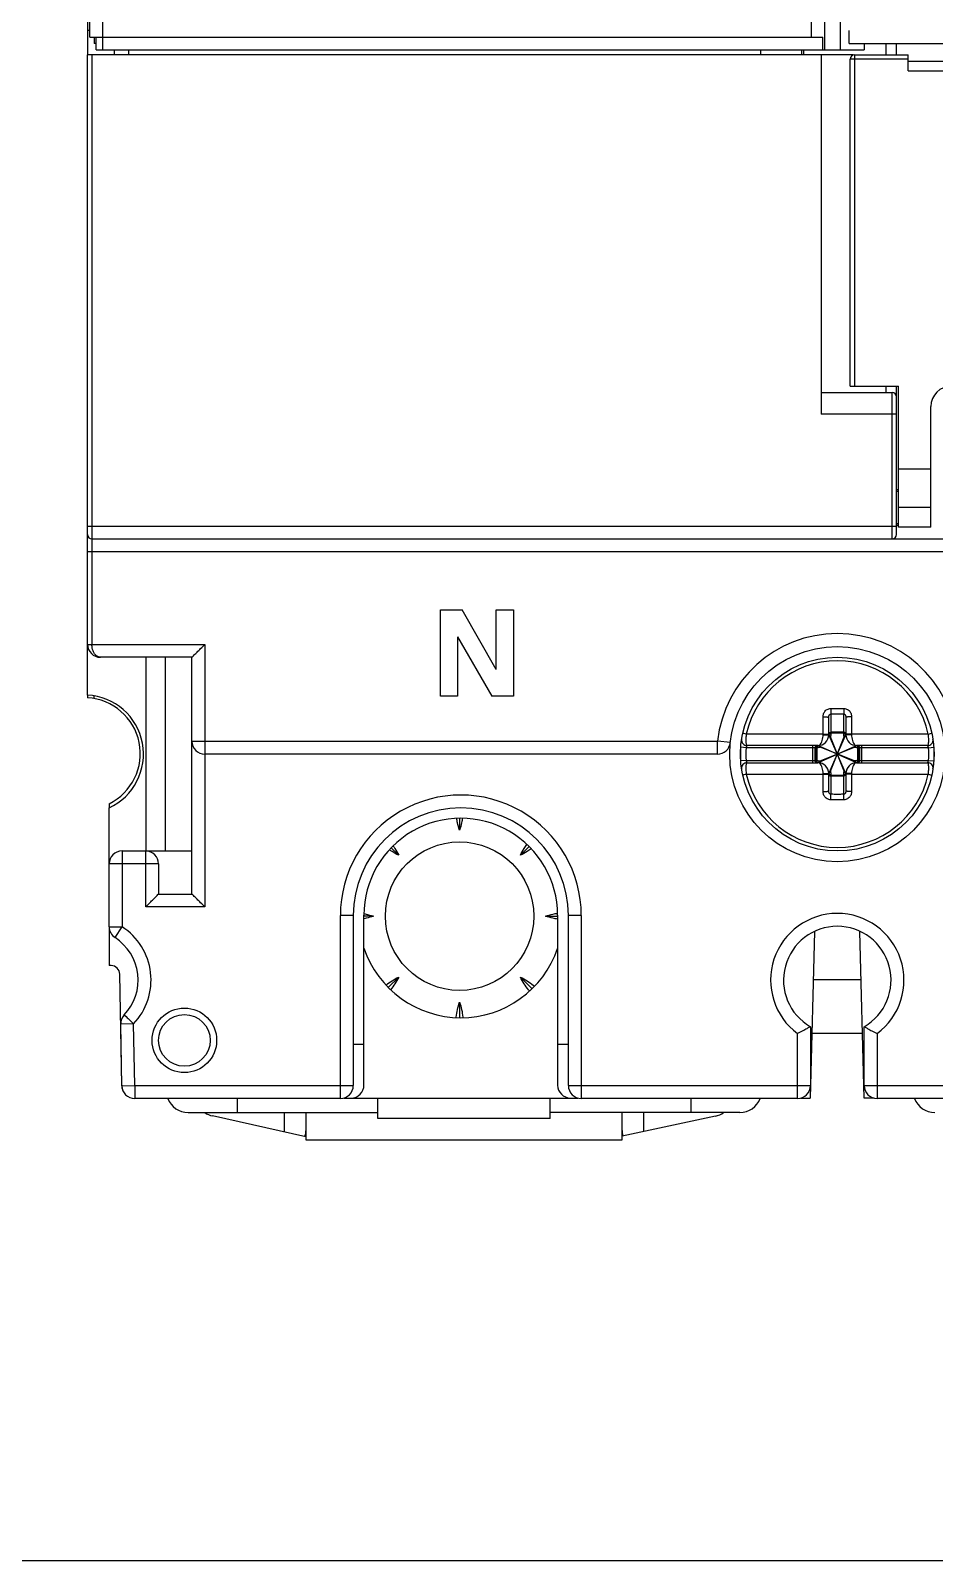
# Model space of a CAD drawing. Header units: millimetres. Extents: x -279 to 279, y -124 to 124.
# Drawn here: x -153.1 to -111.1, y -111.7 to -40.6 of the extents above; entities that cross this region are included whole.
import ezdxf

# ---------------------------------------------------------------- set-up
doc = ezdxf.new("R2010")
doc.units = ezdxf.units.MM

msp = doc.modelspace()

# ---------------------------------------------------------------- linework, layer by layer
for p, q in [((-150.424, 48.022), (-150.424, -40.632)), ((-150.324, -40.932), (-150.324, 45.561)), ((-115.423, -41.532), (-115.423, 45.186)), ((-116.174, 40.768), (-116.174, -41.532)), ((-116.774, -40.932), (-116.774, 40.168)), ((-149.724, 2.068), (-149.724, -40.932)), ((-150.424, -40.632), (-150.424, -41.764)), ((-150.324, -40.632), (-150.424, -40.632)), ((-150.324, -40.932), (-116.254, -40.932)), ((-150.124, -40.932), (-150.124, -41.232)), ((-150.024, -41.532), (-150.024, -40.932)), ((-149.724, -40.932), (-149.724, -41.532)), ((-116.254, -41.532), (-116.254, -40.932)), ((-115.024, -41.232), (-115.024, -40.632)), ((-150.424, -71.508), (-150.424, -41.764)), ((-114.835, -41.764), (-150.424, -41.764)), ((-150.224, -41.764), (-150.224, -69.154)), ((-150.024, -41.232), (-150.124, -41.232)), ((-150.024, -41.532), (-114.323, -41.532)), ((-149.174, -41.764), (-149.174, -41.532)), ((-148.503, -41.764), (-148.503, -41.532)), ((-119.124, -41.764), (-119.124, -41.532)), ((-117.244, -41.532), (-117.244, -41.764)), ((-117.124, -41.764), (-117.124, -41.532)), ((-116.324, -41.764), (-116.324, -58.454)), ((-115.024, -41.232), (-11.124, -41.232)), ((-114.774, -41.754), (-114.774, -57.154)), ((-114.774, -41.754), (-112.274, -41.754)), ((-114.323, -41.232), (-114.323, -41.532)), ((-113.324, -41.232), (-113.324, -41.754)), ((-112.824, -41.754), (-112.824, -41.232)), ((-112.274, -42.504), (-112.274, -41.754)), ((-114.974, -57.154), (-114.974, -41.954)), ((-112.274, -41.954), (-114.974, -41.954)), ((-112.274, -42.054), (-108.274, -42.054)), ((-112.274, -42.504), (-108.274, -42.504)), ((-116.324, -57.454), (-113.024, -57.454)), ((-114.974, -57.154), (-112.724, -57.154)), ((-113.324, -57.154), (-113.324, -57.454)), ((-113.024, -64.254), (-113.024, -57.454)), ((-112.824, -64.054), (-112.824, -57.154)), ((-112.724, -63.704), (-112.724, -57.154)), ((-111.224, -63.704), (-111.224, -58.104)), ((-112.824, -58.454), (-116.324, -58.454)), ((-111.224, -61.004), (-112.724, -61.004)), ((-112.724, -61.979), (-112.824, -61.979)), ((-112.724, -62.054), (-112.824, -62.054)), ((-112.724, -62.779), (-111.224, -62.779)), ((-150.424, -63.654), (-112.824, -63.654)), ((-112.724, -63.554), (-112.824, -63.554)), ((-112.724, -63.629), (-112.824, -63.629)), ((-111.224, -63.704), (-112.724, -63.704)), ((-150.224, -64.254), (-76.124, -64.254)), ((-76.124, -64.854), (-150.424, -64.854)), ((-134.024, -71.554), (-134.024, -67.554)), ((-134.024, -67.554), (-133.016, -67.554)), ((-131.424, -70.313), (-133.016, -67.554)), ((-131.424, -70.313), (-131.424, -67.554)), ((-131.424, -67.554), (-130.624, -67.554)), ((-130.624, -67.554), (-130.624, -71.554)), ((-133.224, -68.795), (-131.631, -71.554)), ((-133.224, -68.795), (-133.224, -71.554)), ((-150.424, -69.154), (-144.974, -69.154)), ((-144.974, -69.154), (-144.974, -81.354)), ((-145.574, -69.754), (-149.824, -69.754)), ((-147.718, -69.754), (-147.718, -78.754)), ((-146.824, -69.754), (-146.824, -78.754)), ((-145.574, -80.754), (-145.574, -69.754)), ((-150.424, -71.508), (-150.424, -71.634)), ((-150.123, -71.669), (-150.123, -71.543)), ((-133.224, -71.554), (-134.024, -71.554)), ((-130.624, -71.554), (-131.631, -71.554)), ((-115.874, -72.387), (-115.874, -73.309)), ((-115.274, -73.309), (-115.274, -72.387)), ((-115.974, -73.354), (-115.974, -72.55)), ((-115.174, -72.55), (-115.174, -73.354)), ((-145.574, -73.654), (-121.141, -73.654)), ((-120.545, -73.718), (-121.141, -73.654)), ((-121.141, -74.254), (-121.141, -73.654)), ((-119.804, -73.318), (-119.967, -73.282)), ((-116.474, -73.854), (-119.774, -73.854)), ((-116.704, -74.654), (-116.704, -73.854)), ((-114.706, -74.639), (-116.441, -73.868)), ((-116.441, -74.639), (-114.706, -73.868)), ((-116.236, -73.354), (-115.974, -73.354)), ((-115.188, -75.121), (-115.959, -73.387)), ((-115.959, -75.121), (-115.188, -73.387)), ((-115.255, -75.05), (-115.892, -73.457)), ((-115.892, -75.05), (-115.255, -73.457)), ((-115.274, -73.239), (-115.874, -73.239)), ((-115.274, -73.281), (-115.874, -73.281)), ((-114.911, -73.354), (-115.174, -73.354)), ((-111.374, -73.854), (-114.674, -73.854)), ((-114.443, -73.854), (-114.443, -74.654)), ((-111.343, -73.318), (-111.18, -73.282)), ((-121.141, -74.254), (-144.974, -74.254)), ((-119.813, -73.954), (-120.062, -73.936)), ((-120.062, -74.571), (-120.062, -73.936)), ((-119.813, -74.554), (-120.062, -74.571)), ((-116.518, -73.954), (-119.813, -73.954)), ((-119.813, -74.554), (-116.518, -74.554)), ((-116.607, -74.554), (-116.607, -73.954)), ((-116.585, -73.954), (-116.585, -74.554)), ((-116.533, -73.954), (-116.533, -74.554)), ((-114.777, -74.572), (-116.37, -73.935)), ((-116.37, -74.572), (-114.777, -73.935)), ((-111.334, -73.954), (-114.629, -73.954)), ((-114.629, -74.554), (-111.334, -74.554)), ((-114.614, -74.554), (-114.614, -73.954)), ((-114.562, -74.554), (-114.562, -73.954)), ((-114.54, -73.954), (-114.54, -74.554)), ((-111.334, -73.954), (-111.085, -73.936)), ((-111.334, -74.554), (-111.085, -74.571)), ((-111.085, -73.936), (-111.085, -74.571)), ((-119.804, -75.19), (-119.967, -75.226)), ((-119.774, -74.654), (-116.474, -74.654)), ((-116.236, -75.154), (-115.974, -75.154)), ((-115.974, -75.958), (-115.974, -75.154)), ((-115.874, -75.198), (-115.874, -76.12)), ((-115.874, -75.227), (-115.274, -75.227)), ((-115.874, -75.269), (-115.274, -75.269)), ((-115.274, -76.12), (-115.274, -75.198)), ((-114.911, -75.154), (-115.174, -75.154)), ((-115.174, -75.154), (-115.174, -75.958)), ((-114.674, -74.654), (-111.374, -74.654)), ((-111.343, -75.19), (-111.18, -75.226)), ((-149.424, -76.56), (-149.424, -76.752)), ((-149.424, -82.275), (-149.424, -76.752)), ((-133.133, -77.235), (-133.133, -77.78)), ((-148.824, -78.754), (-148.824, -82.275)), ((-148.824, -78.754), (-145.574, -78.754)), ((-147.724, -81.354), (-147.724, -78.754)), ((-136.309, -78.606), (-135.963, -78.952)), ((-130.303, -78.952), (-129.898, -78.546)), ((-147.124, -79.354), (-149.424, -79.354)), ((-147.124, -79.354), (-147.124, -80.754)), ((-147.124, -80.754), (-145.574, -80.754)), ((-144.974, -81.354), (-147.724, -81.354)), ((-137.576, -89.632), (-137.576, -81.732)), ((-128.576, -81.732), (-128.576, -89.632)), ((-149.424, -82.275), (-149.424, -84.082)), ((-149.424, -82.275), (-148.824, -82.275)), ((-149.149, -82.779), (-148.824, -82.275)), ((-138.074, -81.754), (-138.674, -81.754)), ((-138.674, -90.254), (-138.674, -81.754)), ((-138.074, -81.754), (-138.074, -89.654)), ((-137.136, -81.782), (-137.576, -81.782)), ((-129.131, -81.782), (-128.576, -81.782)), ((-127.474, -81.754), (-128.074, -81.754)), ((-128.074, -89.654), (-128.074, -81.754)), ((-127.474, -81.754), (-127.474, -90.254)), ((-116.627, -82.489), (-116.829, -90.232)), ((-114.318, -90.232), (-114.521, -82.489)), ((-149.329, -84.082), (-149.424, -84.082)), ((-148.839, -89.643), (-148.929, -84.475)), ((-135.963, -84.612), (-136.447, -85.096)), ((-130.303, -84.612), (-129.761, -85.154)), ((-116.685, -84.732), (-114.462, -84.732)), ((-133.133, -85.784), (-133.133, -86.5)), ((-148.719, -86.372), (-148.638, -86.448)), ((-148.638, -86.448), (-148.577, -86.505)), ((-148.577, -86.505), (-148.542, -86.54)), ((-148.542, -86.54), (-148.284, -86.785)), ((-148.284, -86.785), (-148.884, -86.795)), ((-148.834, -89.664), (-148.884, -86.795)), ((-148.234, -89.654), (-148.284, -86.785)), ((-117.424, -90.254), (-117.424, -87.241)), ((-116.824, -86.919), (-116.824, -89.654)), ((-114.397, -87.232), (-116.751, -87.232)), ((-114.324, -89.654), (-114.324, -86.919)), ((-113.724, -87.241), (-113.724, -90.254)), ((-138.074, -87.732), (-137.576, -87.732)), ((-128.576, -87.732), (-128.074, -87.732)), ((-148.834, -89.664), (-148.234, -89.654)), ((-148.234, -89.654), (-138.074, -89.654)), ((-148.234, -89.654), (-148.234, -90.254)), ((-138.674, -90.254), (-148.234, -90.254)), ((-143.477, -90.254), (-143.477, -90.907)), ((-138.515, -90.232), (-138.176, -90.232)), ((-127.976, -90.252), (-138.176, -90.252)), ((-136.927, -91.182), (-136.927, -90.252)), ((-128.927, -91.182), (-128.927, -90.252)), ((-128.074, -89.654), (-116.824, -89.654)), ((-127.976, -90.232), (-127.632, -90.232)), ((-117.424, -90.254), (-127.474, -90.254)), ((-122.376, -90.254), (-122.376, -90.907)), ((-117.265, -90.232), (-116.829, -90.232)), ((-114.324, -89.654), (-103.074, -89.654)), ((-113.882, -90.232), (-114.318, -90.232)), ((-103.674, -90.254), (-113.724, -90.254)), ((-145.752, -90.907), (-136.927, -90.907)), ((-141.277, -91.808), (-141.277, -90.907)), ((-140.277, -90.907), (-140.277, -92.182)), ((-120.102, -90.907), (-128.927, -90.907)), ((-125.577, -92.182), (-125.577, -90.907)), ((-124.577, -90.907), (-124.577, -91.795)), ((-140.277, -92.03), (-144.618, -91.068)), ((-128.927, -91.182), (-136.927, -91.182)), ((-121.236, -91.079), (-125.577, -92.009)), ((-140.277, -92.182), (-125.577, -92.182))]:
    msp.add_line(p, q)
at = {"color": 7}
msp.add_lwpolyline([(-278.724, -111.719), (271.276, -111.719), (271.276, 108.281), (-278.724, 108.281)], close=True, dxfattribs=at)
for centre, radius in [((-115.574, -74.254), 5), ((-115.574, -74.254), 4.5), ((-133.133, -81.782), 3.45), ((-145.924, -87.554), 1.5), ((-145.924, -87.554), 1.2)]:
    msp.add_circle(centre, radius)
for centre, radius, start, end in [((-114.774, -41.954), 0.2, 90, 180), ((-113.024, -57.654), 0.2, 0, 90), ((-110.274, -58.104), 0.95, 0, 180), ((-150.224, -64.054), 0.2, -179.99982, -90), ((-113.024, -64.054), 0.2, -90, -0.00085), ((-115.574, -74.254), 5.6, 6.15064, 173.84936), ((-149.824, -69.154), 0.6, 180, -90), ((-115.574, -74.254), 4.333, 12.47309, 167.52691), ((-150.574, -74.254), 2.75, -65.28015, 86.87322), ((-150.574, -74.229), 2.599, 11.4703, 86.6814), ((-150.574, -74.229), 2.599, -63.71893, 11.4703), ((-144.974, -73.654), 0.6, 180, -90), ((-121.141, -73.654), 0.6, -90, -6.15064), ((-119.774, -73.604), 0.25, 171.20259, -90), ((-116.474, -73.354), 0.5, -90, 0), ((-114.674, -73.354), 0.5, 180, -90), ((-111.374, -73.604), 0.25, -90.00004, 8.79727), ((-115.574, -74.254), 4.25, 175.95223, -175.95223), ((-115.574, -74.254), 4.25, -4.04777, 4.04777), ((-119.774, -74.904), 0.25, 89.99996, -171.20273), ((-115.574, -74.254), 4.333, -167.52691, -12.47309), ((-116.474, -75.154), 0.5, 0, 90), ((-114.674, -75.154), 0.5, 90, 180), ((-111.374, -74.904), 0.25, -8.79741, 90), ((-133.074, -81.754), 5.6, 0, -179.99938), ((-133.074, -81.754), 5, 0, -180), ((-133.076, -81.732), 4.5, -0.00001, -179.99616), ((-148.824, -79.354), 0.6, 90, 180), ((-147.724, -79.354), 0.6, 0, 90), ((-115.574, -84.754), 3.1, -53.36079, -126.63921), ((-148.824, -82.275), 0.6, 180, -122.84532), ((-150.424, -84.754), 2.95, -43.50888, 57.15487), ((-115.574, -84.754), 2.5, -60, -120), ((-150.424, -84.754), 2.35, -43.50889, 57.15468), ((-133.074, -81.752), 4.75, -161.42959, -18.72993), ((-149.329, -84.482), 0.4, 0.75185, 90), ((-148.284, -86.785), 0.6, 136.49111, -179), ((-148.239, -89.632), 0.6, -178.99158, -163.82562), ((-148.234, -89.654), 0.6, -179, -90), ((-145.752, -89.907), 1, -159.71201, -90), ((-138.674, -89.654), 0.6, -90, 0), ((-138.176, -89.632), 0.6, -90.00323, 0), ((-127.976, -89.632), 0.6, -179.99968, -90.05105), ((-127.474, -89.654), 0.6, 180, -90), ((-120.102, -89.907), 1, -89.9998, -20.28801), ((-117.424, -89.654), 0.6, -90, 0), ((-113.724, -89.654), 0.6, 180, -90), ((-111.046, -89.907), 1, -159.71201, -90), ((-144.402, -90.092), 1, -125.32611, -102.48908), ((-121.452, -90.103), 1, -77.56824, -53.61747)]:
    msp.add_arc(centre, radius, start, end)
for points, knots in [([(-149.824, -69.754), (-149.867, -69.754), (-149.956, -69.731), (-150.063, -69.645), (-150.142, -69.528), (-150.195, -69.393), (-150.219, -69.265), (-150.224, -69.185), (-150.224, -69.154)], [0, 0, 0, 0, 0.130511, 0.2629632, 0.4033116, 0.5506783, 0.6958514, 0.7904779, 0.7904779, 0.7904779, 0.7904779]), ([(-145.574, -69.754), (-145.564, -69.744), (-145.527, -69.708), (-145.448, -69.628), (-145.322, -69.503), (-145.159, -69.339), (-145.038, -69.219), (-144.974, -69.154)], [0, 0, 0, 0, 0.0402334, 0.155377, 0.3364328, 0.573722, 0.8485282, 0.8485282, 0.8485282, 0.8485282]), ([(-116.236, -72.516), (-116.236, -72.494), (-116.232, -72.445), (-116.213, -72.372), (-116.176, -72.298), (-116.121, -72.229), (-116.049, -72.173), (-115.966, -72.139), (-115.908, -72.13), (-115.879, -72.13)], [0, 0, 0, 0, 0.0686055, 0.1439426, 0.226554, 0.3151503, 0.4062368, 0.4967444, 0.5814957, 0.5814957, 0.5814957, 0.5814957]), ([(-115.974, -72.55), (-115.974, -72.54), (-115.972, -72.52), (-115.967, -72.49), (-115.957, -72.46), (-115.942, -72.431), (-115.922, -72.407), (-115.899, -72.392), (-115.882, -72.388), (-115.874, -72.387)], [0, 0, 0, 0, 0.0284303, 0.0592124, 0.0918038, 0.1246929, 0.1556434, 0.1834244, 0.2075979, 0.2075979, 0.2075979, 0.2075979]), ([(-115.879, -72.13), (-115.812, -72.129), (-115.676, -72.128), (-115.472, -72.128), (-115.336, -72.129), (-115.268, -72.13)], [0, 0, 0, 0, 0.2025636, 0.4076196, 0.6117272, 0.6117272, 0.6117272, 0.6117272]), ([(-115.879, -72.13), (-115.879, -72.163), (-115.878, -72.227), (-115.876, -72.313), (-115.875, -72.365), (-115.874, -72.387)], [0, 0, 0, 0, 0.1001381, 0.1907363, 0.2572488, 0.2572488, 0.2572488, 0.2572488]), ([(-115.874, -72.387), (-115.807, -72.386), (-115.674, -72.385), (-115.474, -72.385), (-115.34, -72.386), (-115.274, -72.387)], [0, 0, 0, 0, 0.1989894, 0.3995198, 0.6000139, 0.6000139, 0.6000139, 0.6000139]), ([(-115.268, -72.13), (-115.268, -72.163), (-115.269, -72.227), (-115.271, -72.313), (-115.272, -72.365), (-115.274, -72.387)], [0, 0, 0, 0, 0.1001378, 0.190736, 0.257248, 0.257248, 0.257248, 0.257248]), ([(-115.274, -72.387), (-115.266, -72.388), (-115.248, -72.392), (-115.225, -72.407), (-115.205, -72.431), (-115.19, -72.459), (-115.18, -72.49), (-115.175, -72.52), (-115.174, -72.54), (-115.174, -72.55)], [0, 0, 0, 0, 0.0240864, 0.0517359, 0.0826458, 0.1155786, 0.1482428, 0.1791, 0.2075994, 0.2075994, 0.2075994, 0.2075994]), ([(-115.268, -72.13), (-115.24, -72.13), (-115.181, -72.139), (-115.099, -72.173), (-115.026, -72.228), (-114.971, -72.297), (-114.934, -72.372), (-114.915, -72.445), (-114.911, -72.494), (-114.911, -72.516)], [0, 0, 0, 0, 0.0844544, 0.1745763, 0.2656171, 0.3543791, 0.4371975, 0.5127248, 0.5814975, 0.5814975, 0.5814975, 0.5814975]), ([(-116.236, -72.516), (-116.203, -72.516), (-116.142, -72.517), (-116.057, -72.524), (-116.01, -72.532), (-115.974, -72.542), (-115.974, -72.55)], [0, 0, 0, 0, 0.0995172, 0.1852358, 0.2437846, 0.2679334, 0.2679334, 0.2679334, 0.2679334]), ([(-116.236, -73.318), (-116.236, -73.236), (-116.236, -73.065), (-116.236, -72.798), (-116.236, -72.612), (-116.236, -72.516)], [0, 0, 0, 0, 0.2451334, 0.5135022, 0.8014853, 0.8014853, 0.8014853, 0.8014853]), ([(-114.911, -72.516), (-114.944, -72.516), (-115.005, -72.517), (-115.09, -72.524), (-115.137, -72.532), (-115.174, -72.542), (-115.174, -72.55)], [0, 0, 0, 0, 0.0995172, 0.1852358, 0.2437845, 0.2679333, 0.2679333, 0.2679333, 0.2679333]), ([(-114.911, -72.516), (-114.911, -72.614), (-114.911, -72.8), (-114.911, -73.068), (-114.911, -73.237), (-114.911, -73.318)], [0, 0, 0, 0, 0.2923982, 0.5595968, 0.8014853, 0.8014853, 0.8014853, 0.8014853]), ([(-119.804, -73.318), (-119.808, -73.351), (-119.816, -73.42), (-119.822, -73.524), (-119.824, -73.627), (-119.821, -73.718), (-119.81, -73.789), (-119.799, -73.834), (-119.781, -73.854), (-119.774, -73.854)], [0, 0, 0, 0, 0.1011592, 0.2076643, 0.3132474, 0.407516, 0.4809532, 0.526858, 0.54949, 0.54949, 0.54949, 0.54949]), ([(-119.774, -73.854), (-119.777, -73.859), (-119.783, -73.872), (-119.794, -73.895), (-119.804, -73.923), (-119.81, -73.943), (-119.813, -73.954)], [0, 0, 0, 0, 0.0187148, 0.0440151, 0.0759374, 0.1077522, 0.1077522, 0.1077522, 0.1077522]), ([(-116.236, -73.318), (-116.331, -73.318), (-116.526, -73.318), (-116.83, -73.318), (-117.16, -73.318), (-117.522, -73.318), (-117.917, -73.318), (-118.344, -73.318), (-118.803, -73.318), (-119.293, -73.318), (-119.63, -73.318), (-119.804, -73.318)], [0, 0, 0, 0, 0.284634, 0.583745, 0.912593, 1.274918, 1.670146, 2.09758, 2.55637, 3.046106, 3.56801, 3.56801, 3.56801, 3.56801]), ([(-116.544, -73.86), (-116.549, -73.862), (-116.569, -73.872), (-116.59, -73.893), (-116.6, -73.914), (-116.601, -73.92)], [0, 0, 0, 0, 0.01694014, 0.06782964, 0.08515314, 0.08515314, 0.08515314, 0.08515314]), ([(-116.551, -73.877), (-116.559, -73.885), (-116.57, -73.898), (-116.577, -73.914), (-116.579, -73.92)], [0, 0, 0, 0, 0.03424847, 0.05157209, 0.05157209, 0.05157209, 0.05157209]), ([(-116.489, -73.854), (-116.505, -73.854), (-116.528, -73.86), (-116.546, -73.873), (-116.551, -73.877)], [0, 0, 0, 0, 0.05012009, 0.06715642, 0.06715642, 0.06715642, 0.06715642]), ([(-116.489, -73.854), (-116.497, -73.854), (-116.517, -73.87), (-116.526, -73.896), (-116.53, -73.914), (-116.53, -73.919)], [0, 0, 0, 0, 0.02574366, 0.06591584, 0.08212123, 0.08212123, 0.08212123, 0.08212123]), ([(-116.474, -73.854), (-116.482, -73.854), (-116.502, -73.87), (-116.511, -73.896), (-116.515, -73.914), (-116.515, -73.92)], [0, 0, 0, 0, 0.02606707, 0.06616314, 0.08229636, 0.08229636, 0.08229636, 0.08229636]), ([(-116.474, -73.854), (-116.445, -73.854), (-116.381, -73.825), (-116.317, -73.737), (-116.269, -73.62), (-116.242, -73.489), (-116.236, -73.398), (-116.236, -73.354)], [0, 0, 0, 0, 0.0857154, 0.1935589, 0.3219294, 0.4600473, 0.5939554, 0.5939554, 0.5939554, 0.5939554]), ([(-116.441, -73.868), (-116.443, -73.872), (-116.445, -73.884), (-116.438, -73.893), (-116.434, -73.897)], [0, 0, 0, 0, 0.01414468, 0.03141043, 0.03141043, 0.03141043, 0.03141043]), ([(-116.371, -73.843), (-116.378, -73.845), (-116.392, -73.848), (-116.411, -73.853), (-116.428, -73.858), (-116.438, -73.864), (-116.441, -73.868)], [0, 0, 0, 0, 0.02223725, 0.04269836, 0.06092843, 0.07550805, 0.07550805, 0.07550805, 0.07550805]), ([(-116.434, -73.897), (-116.429, -73.902), (-116.417, -73.912), (-116.403, -73.92), (-116.396, -73.923)], [0, 0, 0, 0, 0.02119907, 0.04643887, 0.04643887, 0.04643887, 0.04643887]), ([(-116.236, -73.354), (-116.236, -73.348), (-116.236, -73.336), (-116.236, -73.324), (-116.236, -73.318)], [0, 0, 0, 0, 0.01817785, 0.03583874, 0.03583874, 0.03583874, 0.03583874]), ([(-116.137, -73.319), (-116.108, -73.319), (-116.056, -73.32), (-116.014, -73.33), (-115.974, -73.329), (-115.974, -73.336)], [0, 0, 0, 0, 0.08551, 0.1433196, 0.1647829, 0.1647829, 0.1647829, 0.1647829]), ([(-115.984, -73.457), (-115.983, -73.449), (-115.98, -73.436), (-115.975, -73.416), (-115.969, -73.399), (-115.963, -73.389), (-115.959, -73.387)], [0, 0, 0, 0, 0.02227813, 0.04272751, 0.06093428, 0.07551171, 0.07551171, 0.07551171, 0.07551171]), ([(-115.974, -73.325), (-115.974, -73.317), (-115.958, -73.297), (-115.931, -73.288), (-115.913, -73.284), (-115.908, -73.283)], [0, 0, 0, 0, 0.02606707, 0.06616314, 0.08229637, 0.08229637, 0.08229637, 0.08229637]), ([(-115.974, -73.354), (-115.974, -73.345), (-115.958, -73.325), (-115.931, -73.316), (-115.913, -73.313), (-115.908, -73.312)], [0, 0, 0, 0, 0.026066, 0.06616128, 0.0822948, 0.0822948, 0.0822948, 0.0822948]), ([(-115.892, -73.457), (-115.896, -73.448), (-115.903, -73.432), (-115.915, -73.411), (-115.929, -73.394), (-115.942, -73.384), (-115.951, -73.384), (-115.954, -73.384)], [0, 0, 0, 0, 0.0283478, 0.0532815, 0.0748872, 0.0920764, 0.1014859, 0.1014859, 0.1014859, 0.1014859]), ([(-115.938, -73.259), (-115.934, -73.256), (-115.924, -73.25), (-115.913, -73.246), (-115.908, -73.244)], [0, 0, 0, 0, 0.01681323, 0.03392807, 0.03392807, 0.03392807, 0.03392807]), ([(-115.874, -73.309), (-115.874, -73.334), (-115.877, -73.384), (-115.886, -73.433), (-115.892, -73.457)], [0, 0, 0, 0, 0.0754848, 0.149718, 0.149718, 0.149718, 0.149718]), ([(-115.255, -73.457), (-115.261, -73.433), (-115.27, -73.384), (-115.274, -73.334), (-115.274, -73.309)], [0, 0, 0, 0, 0.0742087, 0.149722, 0.149722, 0.149722, 0.149722]), ([(-115.174, -73.325), (-115.174, -73.317), (-115.189, -73.297), (-115.215, -73.288), (-115.234, -73.284), (-115.239, -73.283)], [0, 0, 0, 0, 0.02575795, 0.06597454, 0.08217418, 0.08217418, 0.08217418, 0.08217418]), ([(-115.174, -73.354), (-115.174, -73.345), (-115.19, -73.325), (-115.216, -73.316), (-115.234, -73.313), (-115.239, -73.312)], [0, 0, 0, 0, 0.02606706, 0.06616314, 0.08229636, 0.08229636, 0.08229636, 0.08229636]), ([(-115.188, -73.387), (-115.192, -73.384), (-115.204, -73.382), (-115.218, -73.394), (-115.228, -73.406), (-115.233, -73.414), (-115.235, -73.416)], [0, 0, 0, 0, 0.01414489, 0.03141149, 0.05261127, 0.06060313, 0.06060313, 0.06060313, 0.06060313]), ([(-115.163, -73.457), (-115.164, -73.45), (-115.167, -73.436), (-115.172, -73.416), (-115.178, -73.399), (-115.184, -73.389), (-115.188, -73.387)], [0, 0, 0, 0, 0.02223904, 0.04270095, 0.06093086, 0.07551201, 0.07551201, 0.07551201, 0.07551201]), ([(-115.01, -73.319), (-115.039, -73.319), (-115.091, -73.32), (-115.133, -73.33), (-115.174, -73.329), (-115.174, -73.336)], [0, 0, 0, 0, 0.0855099, 0.1433196, 0.1647829, 0.1647829, 0.1647829, 0.1647829]), ([(-111.343, -73.318), (-111.517, -73.318), (-111.854, -73.318), (-112.344, -73.318), (-112.803, -73.318), (-113.23, -73.318), (-113.625, -73.318), (-113.987, -73.318), (-114.317, -73.318), (-114.621, -73.318), (-114.816, -73.318), (-114.911, -73.318)], [0, 0, 0, 0, 0.521932, 1.011689, 1.470493, 1.89794, 2.293184, 2.655521, 2.984393, 3.283507, 3.56801, 3.56801, 3.56801, 3.56801]), ([(-114.911, -73.318), (-114.911, -73.324), (-114.911, -73.336), (-114.911, -73.348), (-114.911, -73.354)], [0, 0, 0, 0, 0.01766099, 0.03583874, 0.03583874, 0.03583874, 0.03583874]), ([(-114.911, -73.354), (-114.911, -73.398), (-114.905, -73.489), (-114.878, -73.62), (-114.831, -73.737), (-114.766, -73.825), (-114.702, -73.854), (-114.674, -73.854)], [0, 0, 0, 0, 0.1339076, 0.2720257, 0.4003964, 0.5082394, 0.5939557, 0.5939557, 0.5939557, 0.5939557]), ([(-114.777, -73.843), (-114.769, -73.845), (-114.755, -73.848), (-114.736, -73.853), (-114.719, -73.858), (-114.709, -73.864), (-114.706, -73.868)], [0, 0, 0, 0, 0.02227705, 0.04272547, 0.06093149, 0.07550845, 0.07550845, 0.07550845, 0.07550845]), ([(-114.777, -73.935), (-114.768, -73.932), (-114.752, -73.924), (-114.73, -73.912), (-114.714, -73.899), (-114.703, -73.885), (-114.703, -73.876), (-114.704, -73.873)], [0, 0, 0, 0, 0.0283477, 0.0532806, 0.0748854, 0.0920738, 0.1014832, 0.1014832, 0.1014832, 0.1014832]), ([(-114.674, -73.854), (-114.665, -73.854), (-114.645, -73.87), (-114.636, -73.896), (-114.633, -73.914), (-114.632, -73.92)], [0, 0, 0, 0, 0.02606593, 0.06616117, 0.08229471, 0.08229471, 0.08229471, 0.08229471]), ([(-114.658, -73.854), (-114.642, -73.854), (-114.619, -73.86), (-114.601, -73.873), (-114.597, -73.877)], [0, 0, 0, 0, 0.04960304, 0.06665907, 0.06665907, 0.06665907, 0.06665907]), ([(-114.658, -73.854), (-114.65, -73.854), (-114.63, -73.87), (-114.621, -73.896), (-114.617, -73.914), (-114.617, -73.92)], [0, 0, 0, 0, 0.02606707, 0.06616314, 0.08229636, 0.08229636, 0.08229636, 0.08229636]), ([(-114.588, -73.867), (-114.574, -73.876), (-114.557, -73.893), (-114.548, -73.914), (-114.546, -73.92)], [0, 0, 0, 0, 0.05088955, 0.06821316, 0.06821316, 0.06821316, 0.06821316]), ([(-114.585, -73.889), (-114.581, -73.894), (-114.575, -73.903), (-114.57, -73.914), (-114.568, -73.919)], [0, 0, 0, 0, 0.01735271, 0.03476827, 0.03476827, 0.03476827, 0.03476827]), ([(-111.374, -73.854), (-111.366, -73.854), (-111.348, -73.834), (-111.337, -73.789), (-111.326, -73.718), (-111.323, -73.627), (-111.325, -73.524), (-111.331, -73.42), (-111.339, -73.351), (-111.343, -73.318)], [0, 0, 0, 0, 0.022622, 0.0685253, 0.1419848, 0.236287, 0.3418926, 0.4483892, 0.5494906, 0.5494906, 0.5494906, 0.5494906]), ([(-111.334, -73.954), (-111.337, -73.943), (-111.343, -73.923), (-111.353, -73.895), (-111.364, -73.872), (-111.371, -73.859), (-111.374, -73.854)], [0, 0, 0, 0, 0.0318147, 0.0637371, 0.0890374, 0.1077522, 0.1077522, 0.1077522, 0.1077522]), ([(-119.813, -74.554), (-119.81, -74.564), (-119.804, -74.584), (-119.794, -74.612), (-119.783, -74.635), (-119.777, -74.648), (-119.774, -74.654)], [0, 0, 0, 0, 0.0318147, 0.0637371, 0.0890374, 0.1077522, 0.1077522, 0.1077522, 0.1077522]), ([(-116.559, -74.64), (-116.574, -74.632), (-116.59, -74.614), (-116.6, -74.593), (-116.601, -74.588)], [0, 0, 0, 0, 0.05088955, 0.06821316, 0.06821316, 0.06821316, 0.06821316]), ([(-116.562, -74.618), (-116.566, -74.614), (-116.573, -74.604), (-116.577, -74.594), (-116.579, -74.588)], [0, 0, 0, 0, 0.01735271, 0.03476827, 0.03476827, 0.03476827, 0.03476827]), ([(-116.489, -74.654), (-116.505, -74.654), (-116.528, -74.647), (-116.546, -74.634), (-116.55, -74.631)], [0, 0, 0, 0, 0.04960304, 0.06665908, 0.06665908, 0.06665908, 0.06665908]), ([(-116.489, -74.654), (-116.497, -74.654), (-116.517, -74.638), (-116.526, -74.612), (-116.53, -74.593), (-116.531, -74.588)], [0, 0, 0, 0, 0.02606707, 0.06616314, 0.08229637, 0.08229637, 0.08229637, 0.08229637]), ([(-116.37, -73.935), (-116.394, -73.941), (-116.443, -73.951), (-116.493, -73.954), (-116.518, -73.954)], [0, 0, 0, 0, 0.0741826, 0.1497294, 0.1497294, 0.1497294, 0.1497294]), ([(-116.518, -74.554), (-116.493, -74.554), (-116.443, -74.557), (-116.394, -74.566), (-116.37, -74.572)], [0, 0, 0, 0, 0.0755715, 0.1497317, 0.1497317, 0.1497317, 0.1497317]), ([(-116.474, -74.654), (-116.482, -74.654), (-116.502, -74.638), (-116.511, -74.612), (-116.515, -74.593), (-116.515, -74.588)], [0, 0, 0, 0, 0.02606593, 0.06616117, 0.08229471, 0.08229471, 0.08229471, 0.08229471]), ([(-116.37, -74.572), (-116.379, -74.576), (-116.395, -74.583), (-116.417, -74.596), (-116.433, -74.609), (-116.444, -74.622), (-116.444, -74.632), (-116.443, -74.635)], [0, 0, 0, 0, 0.0283477, 0.0532806, 0.0748854, 0.0920738, 0.1014832, 0.1014832, 0.1014832, 0.1014832]), ([(-116.371, -74.664), (-116.378, -74.663), (-116.392, -74.66), (-116.411, -74.655), (-116.428, -74.649), (-116.438, -74.643), (-116.441, -74.639)], [0, 0, 0, 0, 0.02227705, 0.04272547, 0.06093149, 0.07550845, 0.07550845, 0.07550845, 0.07550845]), ([(-114.629, -73.954), (-114.654, -73.954), (-114.704, -73.951), (-114.753, -73.941), (-114.777, -73.935)], [0, 0, 0, 0, 0.0755715, 0.1497317, 0.1497317, 0.1497317, 0.1497317]), ([(-114.629, -74.554), (-114.654, -74.554), (-114.704, -74.557), (-114.753, -74.566), (-114.777, -74.572)], [0, 0, 0, 0, 0.0753321, 0.1496914, 0.1496914, 0.1496914, 0.1496914]), ([(-114.777, -74.664), (-114.769, -74.663), (-114.755, -74.66), (-114.736, -74.655), (-114.719, -74.649), (-114.709, -74.643), (-114.706, -74.639)], [0, 0, 0, 0, 0.02221081, 0.04255589, 0.06104522, 0.07551541, 0.07551541, 0.07551541, 0.07551541]), ([(-114.713, -74.611), (-114.718, -74.606), (-114.73, -74.596), (-114.743, -74.588), (-114.751, -74.584)], [0, 0, 0, 0, 0.0209119, 0.04607775, 0.04607775, 0.04607775, 0.04607775]), ([(-114.706, -74.639), (-114.704, -74.635), (-114.702, -74.623), (-114.709, -74.615), (-114.713, -74.611)], [0, 0, 0, 0, 0.01458251, 0.03123653, 0.03123653, 0.03123653, 0.03123653]), ([(-114.629, -74.554), (-114.629, -74.571), (-114.632, -74.601), (-114.645, -74.636), (-114.66, -74.65), (-114.666, -74.652)], [0, 0, 0, 0, 0.050359, 0.0904545, 0.1092398, 0.1092398, 0.1092398, 0.1092398]), ([(-114.614, -74.554), (-114.614, -74.571), (-114.617, -74.601), (-114.63, -74.636), (-114.645, -74.65), (-114.651, -74.652)], [0, 0, 0, 0, 0.0503577, 0.0904538, 0.1092396, 0.1092396, 0.1092396, 0.1092396]), ([(-114.562, -74.554), (-114.562, -74.571), (-114.571, -74.606), (-114.604, -74.64), (-114.631, -74.65), (-114.642, -74.652)], [0, 0, 0, 0, 0.0519316, 0.1030547, 0.1364663, 0.1364663, 0.1364663, 0.1364663]), ([(-114.54, -74.554), (-114.54, -74.571), (-114.549, -74.606), (-114.585, -74.644), (-114.62, -74.654), (-114.636, -74.654)], [0, 0, 0, 0, 0.0516475, 0.1025371, 0.1526572, 0.1526572, 0.1526572, 0.1526572]), ([(-111.374, -74.654), (-111.371, -74.649), (-111.364, -74.636), (-111.354, -74.613), (-111.343, -74.585), (-111.337, -74.564), (-111.334, -74.554)], [0, 0, 0, 0, 0.0178792, 0.0426, 0.0748566, 0.1077504, 0.1077504, 0.1077504, 0.1077504]), ([(-119.774, -74.654), (-119.781, -74.654), (-119.799, -74.674), (-119.81, -74.719), (-119.821, -74.79), (-119.824, -74.881), (-119.822, -74.983), (-119.816, -75.087), (-119.808, -75.156), (-119.804, -75.19)], [0, 0, 0, 0, 0.022622, 0.0685253, 0.1419848, 0.236287, 0.3418926, 0.4483892, 0.5494906, 0.5494906, 0.5494906, 0.5494906]), ([(-119.804, -75.19), (-119.63, -75.19), (-119.293, -75.19), (-118.803, -75.19), (-118.344, -75.19), (-117.917, -75.19), (-117.522, -75.19), (-117.16, -75.19), (-116.83, -75.19), (-116.526, -75.19), (-116.331, -75.19), (-116.236, -75.19)], [0, 0, 0, 0, 0.521932, 1.011689, 1.470493, 1.89794, 2.293184, 2.655521, 2.984393, 3.283507, 3.56801, 3.56801, 3.56801, 3.56801]), ([(-116.236, -75.154), (-116.236, -75.109), (-116.242, -75.018), (-116.269, -74.887), (-116.317, -74.771), (-116.381, -74.683), (-116.445, -74.654), (-116.474, -74.654)], [0, 0, 0, 0, 0.1339076, 0.2720257, 0.4003964, 0.5082394, 0.5939557, 0.5939557, 0.5939557, 0.5939557]), ([(-116.236, -75.19), (-116.236, -75.184), (-116.236, -75.172), (-116.236, -75.16), (-116.236, -75.154)], [0, 0, 0, 0, 0.01766099, 0.03583874, 0.03583874, 0.03583874, 0.03583874]), ([(-116.236, -75.991), (-116.236, -75.962), (-116.236, -75.903), (-116.236, -75.809), (-116.236, -75.706), (-116.236, -75.594), (-116.236, -75.47), (-116.236, -75.334), (-116.236, -75.239), (-116.236, -75.19)], [0, 0, 0, 0, 0.0858183, 0.1792338, 0.2814322, 0.3935658, 0.516742, 0.6522102, 0.8014853, 0.8014853, 0.8014853, 0.8014853]), ([(-116.137, -75.189), (-116.108, -75.188), (-116.059, -75.189), (-116.01, -75.176), (-115.979, -75.18), (-115.975, -75.175)], [0, 0, 0, 0, 0.0855099, 0.1433196, 0.1628273, 0.1628273, 0.1628273, 0.1628273]), ([(-115.984, -75.051), (-115.983, -75.058), (-115.98, -75.072), (-115.975, -75.092), (-115.969, -75.108), (-115.963, -75.118), (-115.959, -75.121)], [0, 0, 0, 0, 0.02223797, 0.04270049, 0.06093265, 0.07551204, 0.07551204, 0.07551204, 0.07551204]), ([(-115.974, -75.154), (-115.974, -75.162), (-115.958, -75.182), (-115.931, -75.191), (-115.913, -75.195), (-115.908, -75.196)], [0, 0, 0, 0, 0.02606706, 0.06616314, 0.08229636, 0.08229636, 0.08229636, 0.08229636]), ([(-115.974, -75.182), (-115.974, -75.191), (-115.958, -75.211), (-115.932, -75.219), (-115.913, -75.223), (-115.908, -75.224)], [0, 0, 0, 0, 0.02575795, 0.06597454, 0.08217417, 0.08217417, 0.08217417, 0.08217417]), ([(-115.959, -75.121), (-115.955, -75.124), (-115.943, -75.125), (-115.931, -75.115), (-115.924, -75.107), (-115.921, -75.104)], [0, 0, 0, 0, 0.01414489, 0.03141149, 0.04509897, 0.04509897, 0.04509897, 0.04509897]), ([(-115.921, -75.104), (-115.92, -75.102), (-115.917, -75.098), (-115.914, -75.093), (-115.912, -75.091)], [0, 0, 0, 0, 0.00753388, 0.01552575, 0.01552575, 0.01552575, 0.01552575]), ([(-115.892, -75.05), (-115.886, -75.074), (-115.877, -75.123), (-115.874, -75.173), (-115.874, -75.198)], [0, 0, 0, 0, 0.0742087, 0.149722, 0.149722, 0.149722, 0.149722]), ([(-115.274, -75.198), (-115.274, -75.173), (-115.27, -75.123), (-115.261, -75.074), (-115.255, -75.05)], [0, 0, 0, 0, 0.0754848, 0.149718, 0.149718, 0.149718, 0.149718]), ([(-115.255, -75.05), (-115.251, -75.059), (-115.244, -75.075), (-115.232, -75.097), (-115.218, -75.113), (-115.205, -75.124), (-115.196, -75.124), (-115.193, -75.123)], [0, 0, 0, 0, 0.0283478, 0.0532815, 0.0748872, 0.0920764, 0.1014859, 0.1014859, 0.1014859, 0.1014859]), ([(-115.174, -75.154), (-115.174, -75.162), (-115.19, -75.182), (-115.216, -75.191), (-115.234, -75.195), (-115.239, -75.196)], [0, 0, 0, 0, 0.026066, 0.06616128, 0.0822948, 0.0822948, 0.0822948, 0.0822948]), ([(-115.174, -75.182), (-115.174, -75.191), (-115.19, -75.211), (-115.216, -75.22), (-115.234, -75.223), (-115.239, -75.224)], [0, 0, 0, 0, 0.02606706, 0.06616314, 0.08229636, 0.08229636, 0.08229636, 0.08229636]), ([(-115.209, -75.248), (-115.214, -75.252), (-115.223, -75.258), (-115.234, -75.262), (-115.239, -75.263)], [0, 0, 0, 0, 0.01681323, 0.03392807, 0.03392807, 0.03392807, 0.03392807]), ([(-115.163, -75.051), (-115.164, -75.058), (-115.167, -75.072), (-115.172, -75.092), (-115.178, -75.108), (-115.184, -75.118), (-115.188, -75.121)], [0, 0, 0, 0, 0.02227813, 0.04272751, 0.06093428, 0.07551171, 0.07551171, 0.07551171, 0.07551171]), ([(-115.01, -75.189), (-115.039, -75.188), (-115.088, -75.189), (-115.138, -75.176), (-115.168, -75.18), (-115.172, -75.175)], [0, 0, 0, 0, 0.08551, 0.1433196, 0.1628273, 0.1628273, 0.1628273, 0.1628273]), ([(-114.674, -74.654), (-114.702, -74.654), (-114.766, -74.683), (-114.831, -74.771), (-114.878, -74.887), (-114.905, -75.018), (-114.911, -75.109), (-114.911, -75.154)], [0, 0, 0, 0, 0.0857154, 0.1935589, 0.3219294, 0.4600473, 0.5939554, 0.5939554, 0.5939554, 0.5939554]), ([(-114.911, -75.154), (-114.911, -75.16), (-114.911, -75.172), (-114.911, -75.184), (-114.911, -75.19)], [0, 0, 0, 0, 0.01817785, 0.03583874, 0.03583874, 0.03583874, 0.03583874]), ([(-114.911, -75.19), (-114.816, -75.19), (-114.621, -75.19), (-114.317, -75.19), (-113.987, -75.19), (-113.625, -75.19), (-113.23, -75.19), (-112.803, -75.19), (-112.344, -75.19), (-111.854, -75.19), (-111.517, -75.19), (-111.343, -75.19)], [0, 0, 0, 0, 0.284634, 0.583745, 0.912593, 1.274918, 1.670146, 2.09758, 2.55637, 3.046106, 3.56801, 3.56801, 3.56801, 3.56801]), ([(-114.911, -75.19), (-114.911, -75.24), (-114.911, -75.335), (-114.911, -75.472), (-114.911, -75.596), (-114.911, -75.708), (-114.911, -75.81), (-114.911, -75.903), (-114.911, -75.963), (-114.911, -75.991)], [0, 0, 0, 0, 0.1507243, 0.2867075, 0.4100161, 0.5219337, 0.6236486, 0.7164144, 0.8014853, 0.8014853, 0.8014853, 0.8014853]), ([(-111.343, -75.19), (-111.339, -75.156), (-111.331, -75.087), (-111.325, -74.983), (-111.323, -74.881), (-111.326, -74.79), (-111.337, -74.719), (-111.348, -74.674), (-111.366, -74.654), (-111.374, -74.654)], [0, 0, 0, 0, 0.1011592, 0.2076643, 0.3132474, 0.407516, 0.4809532, 0.526858, 0.54949, 0.54949, 0.54949, 0.54949]), ([(-116.236, -75.991), (-116.203, -75.991), (-116.142, -75.99), (-116.057, -75.984), (-116.01, -75.975), (-115.974, -75.966), (-115.974, -75.958)], [0, 0, 0, 0, 0.0995172, 0.1852358, 0.2437845, 0.2679333, 0.2679333, 0.2679333, 0.2679333]), ([(-115.879, -76.377), (-115.908, -76.377), (-115.966, -76.369), (-116.048, -76.334), (-116.121, -76.279), (-116.176, -76.21), (-116.213, -76.136), (-116.232, -76.062), (-116.236, -76.014), (-116.236, -75.991)], [0, 0, 0, 0, 0.0844544, 0.1745763, 0.2656171, 0.3543791, 0.4371975, 0.5127248, 0.5814975, 0.5814975, 0.5814975, 0.5814975]), ([(-115.874, -76.12), (-115.882, -76.12), (-115.899, -76.116), (-115.922, -76.1), (-115.942, -76.077), (-115.957, -76.048), (-115.967, -76.017), (-115.972, -75.987), (-115.974, -75.967), (-115.974, -75.958)], [0, 0, 0, 0, 0.0240864, 0.0517359, 0.0826458, 0.1155786, 0.1482428, 0.1791, 0.2075994, 0.2075994, 0.2075994, 0.2075994]), ([(-115.174, -75.958), (-115.174, -75.967), (-115.175, -75.987), (-115.18, -76.017), (-115.19, -76.048), (-115.205, -76.077), (-115.225, -76.1), (-115.248, -76.116), (-115.265, -76.12), (-115.274, -76.12)], [0, 0, 0, 0, 0.0284303, 0.0592124, 0.0918038, 0.1246929, 0.1556434, 0.1834244, 0.2075979, 0.2075979, 0.2075979, 0.2075979]), ([(-114.911, -75.991), (-114.911, -76.014), (-114.915, -76.062), (-114.934, -76.135), (-114.971, -76.21), (-115.026, -76.279), (-115.098, -76.334), (-115.181, -76.369), (-115.239, -76.377), (-115.268, -76.377)], [0, 0, 0, 0, 0.0686055, 0.1439426, 0.226554, 0.3151503, 0.4062368, 0.4967444, 0.5814957, 0.5814957, 0.5814957, 0.5814957]), ([(-114.911, -75.991), (-114.944, -75.991), (-115.005, -75.99), (-115.09, -75.984), (-115.137, -75.975), (-115.174, -75.966), (-115.174, -75.958)], [0, 0, 0, 0, 0.0995172, 0.1852358, 0.2437846, 0.2679334, 0.2679334, 0.2679334, 0.2679334]), ([(-115.879, -76.377), (-115.879, -76.344), (-115.878, -76.281), (-115.876, -76.195), (-115.875, -76.142), (-115.874, -76.12)], [0, 0, 0, 0, 0.1001378, 0.190736, 0.257248, 0.257248, 0.257248, 0.257248]), ([(-115.268, -76.377), (-115.336, -76.378), (-115.472, -76.379), (-115.676, -76.379), (-115.812, -76.378), (-115.879, -76.377)], [0, 0, 0, 0, 0.204125, 0.409196, 0.6117272, 0.6117272, 0.6117272, 0.6117272]), ([(-115.274, -76.12), (-115.34, -76.121), (-115.474, -76.122), (-115.674, -76.122), (-115.807, -76.121), (-115.874, -76.12)], [0, 0, 0, 0, 0.2005115, 0.4010562, 0.6000139, 0.6000139, 0.6000139, 0.6000139]), ([(-115.268, -76.377), (-115.268, -76.344), (-115.269, -76.281), (-115.271, -76.195), (-115.272, -76.142), (-115.274, -76.12)], [0, 0, 0, 0, 0.1001381, 0.1907363, 0.2572488, 0.2572488, 0.2572488, 0.2572488]), ([(-133.133, -77.78), (-133.173, -77.669), (-133.223, -77.491), (-133.257, -77.308), (-133.267, -77.241)], [0, 0, 0, 0, 0.3517875, 0.5557782, 0.5557782, 0.5557782, 0.5557782]), ([(-135.963, -78.952), (-136.069, -78.902), (-136.215, -78.82), (-136.353, -78.727), (-136.393, -78.698)], [0, 0, 0, 0, 0.3518011, 0.4995189, 0.4995189, 0.4995189, 0.4995189]), ([(-136.221, -78.517), (-136.191, -78.559), (-136.097, -78.699), (-136.014, -78.846), (-135.963, -78.952)], [0, 0, 0, 0, 0.1548141, 0.5063086, 0.5063086, 0.5063086, 0.5063086]), ([(-130.303, -78.952), (-130.253, -78.846), (-130.157, -78.676), (-130.046, -78.516), (-129.999, -78.453)], [0, 0, 0, 0, 0.3517865, 0.5848181, 0.5848181, 0.5848181, 0.5848181]), ([(-129.804, -78.648), (-129.867, -78.695), (-130.027, -78.806), (-130.198, -78.902), (-130.303, -78.952)], [0, 0, 0, 0, 0.2338347, 0.5853021, 0.5853021, 0.5853021, 0.5853021]), ([(-147.724, -81.354), (-147.659, -81.289), (-147.538, -81.169), (-147.375, -81.005), (-147.249, -80.88), (-147.17, -80.8), (-147.133, -80.763), (-147.124, -80.754)], [0, 0, 0, 0, 0.274286, 0.5111711, 0.6922419, 0.807862, 0.8485282, 0.8485282, 0.8485282, 0.8485282]), ([(-144.974, -81.354), (-145.038, -81.289), (-145.159, -81.169), (-145.322, -81.006), (-145.447, -80.88), (-145.527, -80.8), (-145.564, -80.763), (-145.574, -80.754)], [0, 0, 0, 0, 0.274286, 0.5111711, 0.6922419, 0.807862, 0.8485282, 0.8485282, 0.8485282, 0.8485282]), ([(-137.572, -81.666), (-137.539, -81.672), (-137.468, -81.686), (-137.397, -81.703), (-137.36, -81.713)], [0, 0, 0, 0, 0.1008377, 0.21812, 0.21812, 0.21812, 0.21812]), ([(-137.136, -81.782), (-137.246, -81.821), (-137.393, -81.863), (-137.542, -81.893), (-137.576, -81.899)], [0, 0, 0, 0, 0.3517919, 0.455463, 0.455463, 0.455463, 0.455463]), ([(-128.576, -81.918), (-128.649, -81.907), (-128.836, -81.873), (-129.021, -81.821), (-129.131, -81.782)], [0, 0, 0, 0, 0.2211115, 0.5725756, 0.5725756, 0.5725756, 0.5725756]), ([(-136.55, -84.985), (-136.461, -84.913), (-136.272, -84.776), (-136.069, -84.662), (-135.963, -84.612)], [0, 0, 0, 0, 0.3449913, 0.6964834, 0.6964834, 0.6964834, 0.6964834]), ([(-135.963, -84.612), (-136.014, -84.718), (-136.128, -84.922), (-136.264, -85.11), (-136.337, -85.2)], [0, 0, 0, 0, 0.3518006, 0.6976796, 0.6976796, 0.6976796, 0.6976796]), ([(-130.303, -84.612), (-130.198, -84.663), (-129.992, -84.778), (-129.78, -84.932), (-129.669, -85.024), (-129.649, -85.04)], [0, 0, 0, 0, 0.3517858, 0.7058983, 0.7838469, 0.7838469, 0.7838469, 0.7838469]), ([(-129.878, -85.263), (-129.894, -85.244), (-129.985, -85.134), (-130.138, -84.924), (-130.253, -84.718), (-130.303, -84.612)], [0, 0, 0, 0, 0.0739356, 0.4280303, 0.7795071, 0.7795071, 0.7795071, 0.7795071]), ([(-133.288, -86.495), (-133.288, -86.487), (-133.275, -86.362), (-133.237, -86.122), (-133.173, -85.895), (-133.133, -85.784)], [0, 0, 0, 0, 0.0230059, 0.3771607, 0.7286389, 0.7286389, 0.7286389, 0.7286389]), ([(-133.133, -85.784), (-133.094, -85.895), (-133.03, -86.122), (-132.992, -86.364), (-132.979, -86.49), (-132.978, -86.499)], [0, 0, 0, 0, 0.3517872, 0.7059577, 0.7325886, 0.7325886, 0.7325886, 0.7325886]), ([(-116.824, -86.919), (-116.837, -86.927), (-116.891, -86.958), (-117.01, -87.025), (-117.196, -87.125), (-117.343, -87.201), (-117.424, -87.241)], [0, 0, 0, 0, 0.0464425, 0.1872009, 0.409238, 0.6812205, 0.6812205, 0.6812205, 0.6812205]), ([(-114.324, -86.919), (-114.31, -86.927), (-114.256, -86.958), (-114.138, -87.024), (-113.951, -87.125), (-113.805, -87.2), (-113.724, -87.241)], [0, 0, 0, 0, 0.046254, 0.1864736, 0.4083174, 0.6812207, 0.6812207, 0.6812207, 0.6812207]), ([(-140.319, -92.02), (-140.305, -91.991), (-140.287, -91.92), (-140.281, -91.832), (-140.279, -91.776), (-140.278, -91.761)], [0, 0, 0, 0, 0.0961682, 0.2178848, 0.2637484, 0.2637484, 0.2637484, 0.2637484]), ([(-125.576, -91.745), (-125.575, -91.76), (-125.574, -91.815), (-125.568, -91.901), (-125.554, -91.972), (-125.542, -92.002)], [0, 0, 0, 0, 0.0438197, 0.1644144, 0.2594884, 0.2594884, 0.2594884, 0.2594884])]:
    msp.add_open_spline(points, degree=3, knots=knots)
for points in [[(-116.601, -73.92), (-116.605, -73.93), (-116.607, -73.942), (-116.607, -73.954)], [(-116.579, -73.92), (-116.583, -73.93), (-116.585, -73.942), (-116.585, -73.954)], [(-116.511, -73.854), (-116.522, -73.854), (-116.533, -73.856), (-116.544, -73.86)], [(-116.53, -73.919), (-116.532, -73.931), (-116.533, -73.942), (-116.533, -73.954)], [(-116.515, -73.92), (-116.517, -73.931), (-116.518, -73.942), (-116.518, -73.954)], [(-116.396, -73.923), (-116.39, -73.926), (-116.385, -73.929), (-116.379, -73.931)], [(-116.236, -73.318), (-116.203, -73.318), (-116.17, -73.319), (-116.137, -73.319)], [(-115.974, -73.325), (-115.974, -73.31), (-115.969, -73.295), (-115.96, -73.282)], [(-115.96, -73.282), (-115.955, -73.273), (-115.947, -73.266), (-115.938, -73.259)], [(-115.954, -73.384), (-115.956, -73.385), (-115.958, -73.386), (-115.959, -73.387)], [(-115.908, -73.244), (-115.897, -73.241), (-115.885, -73.239), (-115.874, -73.239)], [(-115.908, -73.283), (-115.896, -73.282), (-115.885, -73.281), (-115.874, -73.281)], [(-115.908, -73.312), (-115.896, -73.31), (-115.885, -73.309), (-115.874, -73.309)], [(-115.239, -73.244), (-115.25, -73.241), (-115.262, -73.239), (-115.274, -73.239)], [(-115.239, -73.283), (-115.251, -73.282), (-115.262, -73.281), (-115.274, -73.281)], [(-115.239, -73.312), (-115.251, -73.31), (-115.262, -73.309), (-115.274, -73.309)], [(-115.251, -73.448), (-115.252, -73.451), (-115.254, -73.454), (-115.255, -73.457)], [(-115.243, -73.431), (-115.246, -73.437), (-115.249, -73.443), (-115.251, -73.448)], [(-115.235, -73.416), (-115.238, -73.421), (-115.241, -73.426), (-115.243, -73.431)], [(-115.224, -73.25), (-115.229, -73.248), (-115.234, -73.246), (-115.239, -73.244)], [(-115.209, -73.259), (-115.214, -73.256), (-115.219, -73.253), (-115.224, -73.25)], [(-115.187, -73.282), (-115.193, -73.273), (-115.201, -73.265), (-115.209, -73.259)], [(-115.174, -73.325), (-115.174, -73.31), (-115.179, -73.295), (-115.187, -73.282)], [(-114.911, -73.318), (-114.944, -73.318), (-114.977, -73.319), (-115.01, -73.319)], [(-114.704, -73.873), (-114.705, -73.871), (-114.705, -73.87), (-114.706, -73.868)], [(-114.636, -73.854), (-114.625, -73.854), (-114.614, -73.856), (-114.603, -73.86)], [(-114.632, -73.92), (-114.63, -73.931), (-114.629, -73.942), (-114.629, -73.954)], [(-114.617, -73.92), (-114.615, -73.931), (-114.614, -73.942), (-114.614, -73.954)], [(-114.603, -73.86), (-114.598, -73.862), (-114.593, -73.864), (-114.588, -73.867)], [(-114.597, -73.877), (-114.592, -73.881), (-114.588, -73.885), (-114.585, -73.889)], [(-114.568, -73.919), (-114.564, -73.93), (-114.562, -73.942), (-114.562, -73.954)], [(-114.546, -73.92), (-114.542, -73.93), (-114.54, -73.942), (-114.54, -73.954)], [(-116.601, -74.588), (-116.605, -74.577), (-116.607, -74.565), (-116.607, -74.554)], [(-116.579, -74.588), (-116.583, -74.577), (-116.585, -74.565), (-116.585, -74.554)], [(-116.55, -74.631), (-116.555, -74.627), (-116.559, -74.623), (-116.562, -74.618)], [(-116.544, -74.648), (-116.549, -74.646), (-116.554, -74.643), (-116.559, -74.64)], [(-116.531, -74.588), (-116.532, -74.577), (-116.533, -74.565), (-116.533, -74.554)], [(-116.515, -74.588), (-116.517, -74.577), (-116.518, -74.565), (-116.518, -74.554)], [(-116.443, -74.635), (-116.442, -74.636), (-116.442, -74.638), (-116.441, -74.639)], [(-116.379, -73.931), (-116.376, -73.933), (-116.373, -73.934), (-116.37, -73.935)], [(-114.768, -74.576), (-114.771, -74.575), (-114.774, -74.574), (-114.777, -74.572)], [(-114.751, -74.584), (-114.756, -74.581), (-114.762, -74.579), (-114.768, -74.576)], [(-116.511, -74.654), (-116.522, -74.654), (-116.533, -74.652), (-116.544, -74.648)], [(-116.236, -75.19), (-116.203, -75.19), (-116.17, -75.189), (-116.137, -75.189)], [(-115.975, -75.175), (-115.974, -75.174), (-115.974, -75.173), (-115.974, -75.172)], [(-115.974, -75.182), (-115.974, -75.197), (-115.968, -75.213), (-115.96, -75.225)], [(-115.96, -75.225), (-115.954, -75.234), (-115.946, -75.242), (-115.938, -75.249)], [(-115.938, -75.249), (-115.933, -75.252), (-115.929, -75.255), (-115.924, -75.257)], [(-115.924, -75.257), (-115.918, -75.26), (-115.913, -75.262), (-115.908, -75.264)], [(-115.912, -75.091), (-115.909, -75.086), (-115.907, -75.081), (-115.904, -75.076)], [(-115.908, -75.196), (-115.896, -75.198), (-115.885, -75.198), (-115.874, -75.198)], [(-115.908, -75.224), (-115.897, -75.226), (-115.885, -75.227), (-115.874, -75.227)], [(-115.908, -75.264), (-115.897, -75.267), (-115.885, -75.269), (-115.874, -75.269)], [(-115.904, -75.076), (-115.901, -75.071), (-115.898, -75.065), (-115.896, -75.059)], [(-115.896, -75.059), (-115.895, -75.056), (-115.893, -75.053), (-115.892, -75.05)], [(-115.239, -75.196), (-115.251, -75.198), (-115.262, -75.198), (-115.274, -75.198)], [(-115.239, -75.224), (-115.251, -75.226), (-115.262, -75.227), (-115.274, -75.227)], [(-115.239, -75.263), (-115.25, -75.267), (-115.262, -75.269), (-115.274, -75.269)], [(-115.187, -75.225), (-115.193, -75.234), (-115.2, -75.242), (-115.209, -75.248)], [(-115.193, -75.123), (-115.191, -75.123), (-115.19, -75.122), (-115.188, -75.121)], [(-115.174, -75.182), (-115.174, -75.197), (-115.179, -75.213), (-115.187, -75.225)], [(-115.172, -75.175), (-115.173, -75.174), (-115.174, -75.173), (-115.174, -75.172)], [(-114.911, -75.19), (-114.944, -75.19), (-114.977, -75.189), (-115.01, -75.189)], [(-114.666, -74.652), (-114.668, -74.653), (-114.671, -74.654), (-114.674, -74.654)], [(-114.642, -74.652), (-114.647, -74.653), (-114.653, -74.654), (-114.658, -74.654)], [(-133.037, -77.442), (-133.062, -77.556), (-133.094, -77.67), (-133.133, -77.78)], [(-132.999, -77.236), (-133.01, -77.305), (-133.022, -77.374), (-133.037, -77.442)], [(-137.36, -81.713), (-137.284, -81.733), (-137.209, -81.756), (-137.136, -81.782)], [(-129.131, -81.782), (-129.021, -81.743), (-128.907, -81.711), (-128.793, -81.686)], [(-128.793, -81.686), (-128.722, -81.67), (-128.651, -81.657), (-128.58, -81.647)]]:
    msp.add_open_spline(points, degree=3)

doc.saveas('drawing.dxf')
